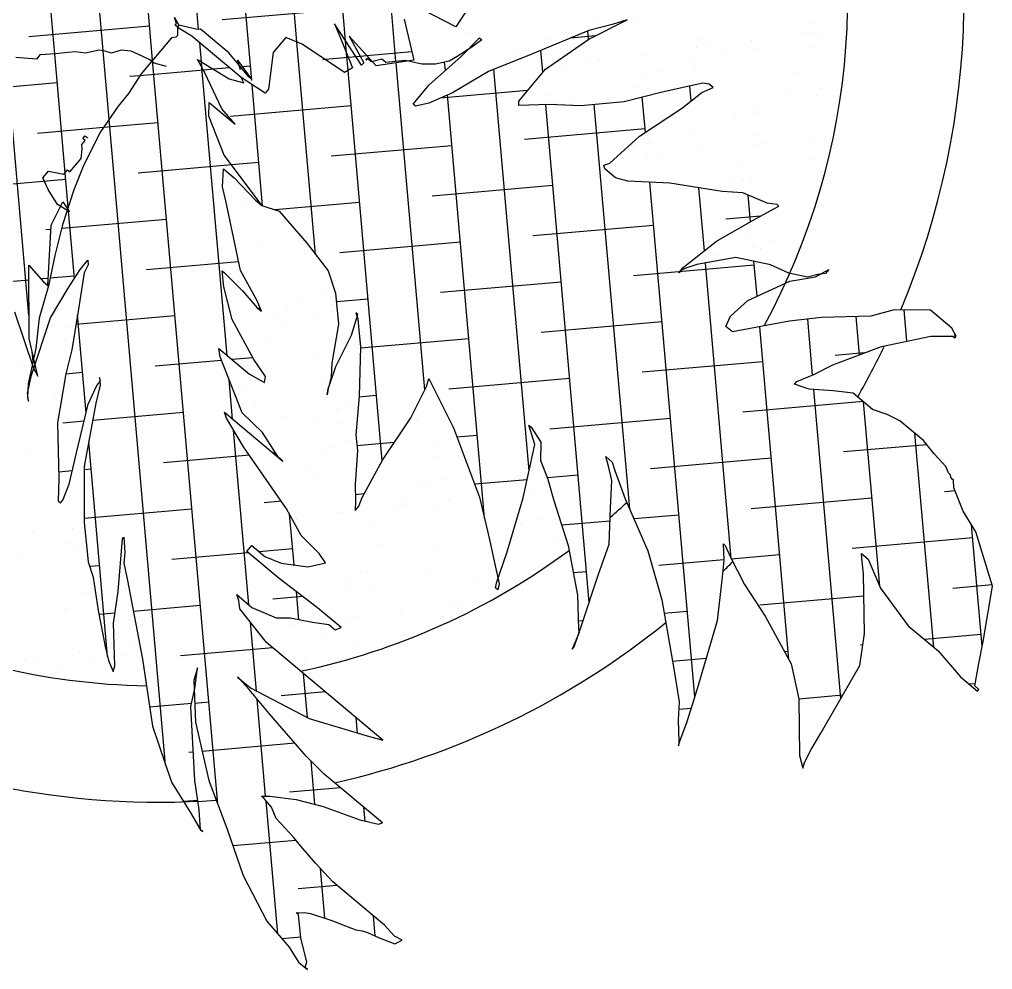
# Model space of a CAD drawing. Header units: inches. Extents: x 50.27 to 53.33, y 56.39 to 58.73.
# Drawn here: x 51.9756 to 52.1713, y 57.1005 to 57.2917 of the extents above; entities that cross this region are included whole.
import ezdxf

# ---------------------------------------------------------------- set-up
doc = ezdxf.new("R2010")
doc.units = ezdxf.units.IN
doc.header["$MEASUREMENT"] = 0

msp = doc.modelspace()

# ---------------------------------------------------------------- linework, layer by layer
at = {"color": 252}
for p, q in [((52.04115857749315, 57.28738459508983), (52.03587176400077, 57.34781314982192)), ((51.99239842848084, 57.28537212786395), (51.98733504763445, 57.34324683576753)), ((52.05131273470943, 57.28319075116198), (52.04609663359389, 57.34281105972897)), ((51.98266960806725, 57.28470434989057), (51.97781495991592, 57.34019323217134)), ((52.03139418896464, 57.28712336252985), (52.02711626775863, 57.33602022566131)), ((52.00235323482062, 57.28345687488203), (51.99848849211648, 57.32763108612667)), ((52.02228419388419, 57.27938237863205), (52.01843277473739, 57.32340430091992)), ((52.01159675759666, 57.28967163023523), (52.01026135709677, 57.30493532779437)), ((52.06337876959256, 57.2901894718631), (52.0546310661021, 57.29464323695933)), ((52.04060634952512, 57.29369658964978), (52.01632410375913, 57.29157216842034)), ((52.06558253383315, 57.29353578426699), (52.06337876959256, 57.2901894718631)), ((52.00677217172043, 57.2920829600595), (52.00764564621696, 57.29048412054303)), ((52.00717297250097, 57.29088073801913), (52.00677217172043, 57.2920829600595)), ((52.00688872037981, 57.29054197694265), (52.00717297250097, 57.29088073801913)), ((52.00771589934212, 57.28984789651699), (52.00688872037981, 57.29054197694265)), ((52.00764564621696, 57.29048412054303), (52.00736139403782, 57.29014535951521)), ((52.01138236040592, 57.28965776875359), (52.00764564621696, 57.29048412054303)), ((52.0443979878273, 57.2824478398114), (52.03891918436781, 57.29079735675205)), ((52.03891918436781, 57.29079735675205), (52.03986291188286, 57.28856229320033)), ((52.0529718485522, 57.29170591180818), (52.05490235931086, 57.2834473680949)), ((52.09008355498551, 57.28769765407148), (52.09779979950844, 57.29161395681771)), ((52.0947944337554, 57.29067208855238), (52.09010913250268, 57.28940801762926)), ((52.09096981226972, 57.29101386891395), (52.09096981226972, 57.29101386891395)), ((52.09779979950844, 57.29161395681771), (52.0947944337554, 57.29067208855238)), ((52.09982235600236, 57.29148540946366), (52.09982235600236, 57.29148540946366)), ((52.1352307972999, 57.29107617694953), (52.1352307972999, 57.29107617694953)), ((52.00175475629956, 57.29029751568262), (51.9774725105336, 57.28817309445313)), ((52.00733581647202, 57.28843499589945), (52.00705156435089, 57.28809623482297)), ((52.00736139403782, 57.29014535951521), (52.00733581647202, 57.28843499589945)), ((52.01024535168941, 57.28830272464225), (52.00771589934212, 57.28984789651699)), ((52.01202111788939, 57.2896990667833), (52.01138236040592, 57.28965776875359)), ((52.01769320238569, 57.28493965754498), (52.01202111788939, 57.2896990667833)), ((52.03986291188286, 57.28856229320033), (52.04257592620905, 57.2819562566639)), ((52.06586030442048, 57.28886507872184), (52.06586030442048, 57.28886507872184)), ((52.09010913250268, 57.28940801762926), (52.07877272232483, 57.28477708375956)), ((52.08534736019342, 57.28907155824626), (52.08534736019342, 57.28907155824626)), ((52.09006832891941, 57.28768709889866), (52.08992437125843, 57.28933254249293)), ((52.13323099207457, 57.28881858030493), (52.13323099207457, 57.28881858030493)), ((52.13516430955423, 57.28907310637979), (52.13516430955423, 57.28907310637979)), ((52.00615251244383, 57.28798471079099), (52.0000410906795, 57.28070134861954)), ((52.00705156435089, 57.28809623482297), (52.00615251244383, 57.28798471079099)), ((52.02017149975674, 57.27997375850609), (52.01024535168941, 57.28830272464225)), ((52.01216990655297, 57.28312050768747), (52.0118330781718, 57.28697047370102)), ((52.02914616110692, 57.28802960839525), (52.02658789155274, 57.2849807590961)), ((52.03245649699826, 57.28669511508835), (52.02914616110692, 57.28802960839525)), ((52.03513316142542, 57.24438671174389), (52.03139418896231, 57.2871233625564)), ((52.04096624377658, 57.28099783002867), (52.03245649699826, 57.28669511508835)), ((52.04137838299559, 57.28487220669993), (52.04115857750116, 57.2873845949982)), ((52.04730752293804, 57.28231556854493), (52.04187339504733, 57.28831849773721)), ((52.04187339504733, 57.28831849773721), (52.04482436612497, 57.28295598132885)), ((52.06436555288482, 57.28416599175964), (52.06813108429003, 57.2879336610375)), ((52.0686037579967, 57.28753704366798), (52.06656769727581, 57.28607047540876)), ((52.06813108429003, 57.2879336610375), (52.0686037579967, 57.28753704366798)), ((52.0814187232736, 57.28169092881663), (52.09008355498551, 57.28769765407148)), ((52.08162786408548, 57.2878988056282), (52.08162786408548, 57.2878988056282)), ((52.09137003284184, 57.28835059304274), (52.08647145485631, 57.28792202300164)), ((52.1125379784003, 57.28760386608658), (52.1125379784003, 57.28760386608658)), ((52.1227910776843, 57.28744413950082), (52.1227910776843, 57.28744413950082)), ((52.13637904458804, 57.28814044543881), (52.13637904458804, 57.28814044543881)), ((51.97967758445733, 57.28451090482079), (51.97896695392257, 57.28366400232412)), ((51.98287137179585, 57.28471739464007), (51.97967758445733, 57.28451090482079)), ((51.98537152006872, 57.25382135439608), (51.98266960806725, 57.28470434989057)), ((51.98530823308406, 57.28498174084038), (51.98287137179585, 57.28471739464007)), ((51.98684604258113, 57.2851345629114), (51.98530823308406, 57.28498174084038)), ((51.98885652568757, 57.28489076749699), (51.98684604258113, 57.2851345629114)), ((51.9915776393681, 57.28549387474371), (51.98885652568757, 57.28489076749699)), ((51.99283119657943, 57.28530793577758), (51.9915776393681, 57.28549387474371)), ((51.99360503195587, 57.27158058703569), (51.99239842848084, 57.28537212786395)), ((51.9940607961812, 57.28485346195973), (51.99283119657943, 57.28530793577758)), ((51.99602498397596, 57.2855144255482), (51.9940607961812, 57.28485346195973)), ((51.99803546702444, 57.28527063018245), (51.99602498397596, 57.2855144255482)), ((52.00023437171637, 57.28429145632199), (51.99803546702444, 57.28527063018245)), ((52.02170930914721, 57.28012658056772), (52.01769320238569, 57.28493965754498)), ((52.02658789155274, 57.2849807590961), (52.02568074028196, 57.2776600913875)), ((52.04168015788309, 57.28142290395223), (52.04137838297049, 57.28487220698688)), ((52.05451001994328, 57.28512575977672), (52.04547886486975, 57.28433563608925)), ((52.06656769727581, 57.28607047540876), (52.06360862699907, 57.28422384810128)), ((52.07877272232483, 57.28477708375956), (52.06994504660256, 57.28121610045977)), ((52.07506903720645, 57.28496172496264), (52.07506903720645, 57.28496172496264)), ((52.08086356624207, 57.28102931358953), (52.08047484629213, 57.2854724029485)), ((52.1012925873103, 57.28461380954874), (52.1012925873103, 57.28461380954874)), ((52.11173250170052, 57.28598825035286), (52.11173250170052, 57.28598825035286)), ((52.1136658191802, 57.28624277642766), (52.1136658191802, 57.28624277642766)), ((52.11774916559267, 57.28556423964463), (52.11774916559267, 57.28556423964463)), ((52.12403300600002, 57.28557993503998), (52.12403300600002, 57.28557993503998)), ((52.13534247092977, 57.28613450697614), (52.13534247092977, 57.28613450697614)), ((51.97748348834639, 57.232113265403), (51.97295443053545, 57.28388063306377)), ((51.97896695392257, 57.28366400232412), (51.97480386155186, 57.28398221249884)), ((52.00181847663171, 57.28353951939945), (52.00023437171637, 57.28429145632199)), ((52.00264565560335, 57.28284543886721), (52.00181847663171, 57.28353951939945)), ((52.01544655359825, 57.13379955643634), (52.00235323482062, 57.28345687488203)), ((52.00512881252303, 57.28220502609261), (52.00264565560335, 57.28284543886721)), ((52.01288649302217, 57.28089108359032), (52.0113519231756, 57.28362191897085)), ((52.0113519231756, 57.28362191897085), (52.01773463830398, 57.27970941234517)), ((52.01226878493185, 57.28199032264527), (52.01216990655297, 57.28312050768747)), ((52.02005495115526, 57.28151474157423), (52.01946572888653, 57.2834523421765)), ((52.01946572888653, 57.2834523421765), (52.02218198291183, 57.27972996314961)), ((52.03707847288655, 57.28360069702157), (52.03659966886369, 57.28355880709748)), ((52.04173332475557, 57.2840079437905), (52.03707847286051, 57.28360069701924)), ((52.04328518554988, 57.28414371401735), (52.0417333246709, 57.28400794378311)), ((52.04413008435114, 57.2842176330843), (52.04328518559927, 57.28414371402172)), ((52.04547886479517, 57.28433563608272), (52.04413008427346, 57.28421763307753)), ((52.04482436612497, 57.28295598132885), (52.0443979878273, 57.2824478398114)), ((52.04553499654384, 57.28380288392273), (52.04525074436469, 57.28346412289491)), ((52.04525074436469, 57.28346412289491), (52.04553499654384, 57.28380288392273)), ((52.04636217551541, 57.28310880339055), (52.04553499654384, 57.28380288392273)), ((52.04844453165455, 57.28367061265627), (52.04636217551541, 57.28310880339055)), ((52.05490235931086, 57.2834473680949), (52.04730752293804, 57.28231556854493)), ((52.04927171067482, 57.282976532182), (52.04844453165455, 57.28367061265627)), ((52.05324638151805, 57.28339370040462), (52.04927171067482, 57.282976532182)), ((52.05709197275809, 57.21713375799615), (52.05133677091155, 57.28291601611474)), ((52.05648646433286, 57.28269543118168), (52.05324638151805, 57.28339370040462)), ((52.05927783104127, 57.28266231428657), (52.05648646433286, 57.28269543118168)), ((52.05801941422331, 57.27852276703706), (52.06436555288482, 57.28416599175964)), ((52.06199894461517, 57.28326542152402), (52.05927783104127, 57.28266231428657)), ((52.06125653187883, 57.28140133357303), (52.06111066982979, 57.283068544423)), ((52.06360862699907, 57.28422384810128), (52.06199894461517, 57.28326542152402)), ((52.09023401132652, 57.28315792040078), (52.09023401132652, 57.28315792040078)), ((52.09216732880617, 57.28341244647558), (52.09216732880617, 57.28341244647558)), ((52.11033773650416, 57.28415017811599), (52.11033773650416, 57.28415017811599)), ((52.0000410906795, 57.28070134861954), (51.99752911643697, 57.27674774031757)), ((52.01256882890883, 57.2814563810264), (51.99981167802659, 57.28034027494536)), ((52.01733822591197, 57.22404634709696), (52.01226878493185, 57.28199032264527)), ((52.01459544900524, 57.28163368731018), (52.01256882890885, 57.28145638102646)), ((52.01630851780169, 57.27369012099027), (52.01288649302217, 57.28089108359032)), ((52.01785355089009, 57.28191873428963), (52.01459544900524, 57.28163368731018)), ((52.02005332067978, 57.28211118920862), (52.019878230453, 57.28209587079871)), ((52.02203032140417, 57.28228415435981), (52.020420912959, 57.28214334936584)), ((52.04257592620905, 57.2819562566639), (52.04096624377658, 57.28099783002867)), ((52.04855146990471, 57.20288344815671), (52.04168015786931, 57.28142290411037)), ((52.06268727434013, 57.28158299407019), (52.06268727434013, 57.28158299407019)), ((52.06994504660256, 57.28121610045977), (52.06270147572832, 57.27690318039268)), ((52.06414623237828, 57.28238686832324), (52.06414623237828, 57.28238686832324)), ((52.07809020676714, 57.20086025329752), (52.07102197424288, 57.28165052073794)), ((52.07601793192811, 57.27525446923917), (52.0814187232736, 57.28169092881663)), ((52.08522822865493, 57.28200138792394), (52.08522822865493, 57.28200138792394)), ((52.10435897960417, 57.28134233021959), (52.10435897960417, 57.28134233021959)), ((52.11165124313376, 57.28220120414747), (52.11165124313376, 57.28220120414747)), ((52.1319059026348, 57.28074017528868), (52.1319059026348, 57.28074017528868)), ((51.9831787281785, 57.27888508039266), (51.95889648241248, 57.27676065916322)), ((51.99981167802659, 57.28034027494536), (51.9977480756381, 57.28015973313032)), ((52.01773463830398, 57.27970941234517), (52.0207144265492, 57.27894091694603)), ((52.0207144265492, 57.27894091694603), (52.02017149975674, 57.27997375850609)), ((52.02497010986315, 57.27681318879357), (52.02017149975674, 57.27997375850609)), ((52.02218198291183, 57.27972996314961), (52.02170930914721, 57.28012658056772)), ((52.06022349422935, 57.28001705906385), (52.06022349422935, 57.28001705906385)), ((52.10063948349622, 57.28016957760153), (52.10063948349622, 57.28016957760153)), ((52.11304352692304, 57.27882304450864), (52.10488018619196, 57.27701372290298)), ((52.11429708424103, 57.27863710555184), (52.11304352692304, 57.27882304450864)), ((52.11512426321264, 57.27794302501965), (52.11429708424103, 57.27863710555184)), ((51.99752911643697, 57.27674774031757), (51.9953972251804, 57.27420703253588)), ((52.02448786471106, 57.25419430582301), (52.02235847671335, 57.27853332200934)), ((52.02568074028196, 57.2776600913875), (52.02497010986315, 57.27681318879357)), ((52.05475051419228, 57.27462701519264), (52.05801941422331, 57.27852276703706)), ((52.06270147572832, 57.27690318039268), (52.05794430148214, 57.27483350495399)), ((52.07779805735274, 57.27737595562976), (52.06026170417272, 57.2758417235269)), ((52.10488018619196, 57.27701372290298), (52.09721347678646, 57.27507631867277)), ((52.09924396292587, 57.27823803004557), (52.09924396292587, 57.27823803004557)), ((52.10877974435201, 57.27374162899386), (52.11287582340333, 57.27694330036402)), ((52.11072954907789, 57.27526568013892), (52.11046825701573, 57.2782522620756)), ((52.11287582340333, 57.27694330036402), (52.11512426321264, 57.27794302501965)), ((52.12970566073861, 57.27728648731809), (52.12970566073861, 57.27728648731809)), ((52.13676078500362, 57.27783501161801), (52.13676078500362, 57.27783501161801)), ((52.01363369975266, 57.27218225476864), (52.01375510785414, 57.27496675790681)), ((52.01375510785414, 57.27496675790681), (52.01895451875041, 57.27060396604733)), ((52.05794430148214, 57.27483350495399), (52.05522318789895, 57.27423039782312)), ((52.06913852356908, 57.1913097563033), (52.06168862172433, 57.27646252403949)), ((52.07606422739502, 57.27434971030354), (52.07601793192811, 57.27525446923917)), ((52.08179166035995, 57.27660705623654), (52.08179166035995, 57.27660705623654)), ((52.0868979243379, 57.27567751964651), (52.0868979243379, 57.27567751964651)), ((52.09721347678646, 57.27507631867277), (52.08850720921421, 57.27429983856914)), ((52.10149334999033, 57.26896721464337), (52.10087785797322, 57.27600232059049)), ((52.13586189313145, 57.27629572972378), (52.13586189313145, 57.27629572972378)), ((51.9953972251804, 57.27420703253588), (51.9918903684372, 57.26906776072801)), ((52.01895451875041, 57.27060396604733), (52.01630851780169, 57.27369012099027)), ((52.04230588650867, 57.274270793037), (52.01802364074265, 57.27214637180751)), ((52.05522318789895, 57.27423039782312), (52.05475051419228, 57.27462701519264)), ((52.08204938139332, 57.27452308316973), (52.07606422739502, 57.27434971030354)), ((52.09019581308726, 57.17436124404676), (52.08143434632791, 57.27450526735547)), ((52.08850720921421, 57.27429983856914), (52.08204938139332, 57.27452308316973)), ((52.08315785178905, 57.27465764029662), (52.08315785178905, 57.27465764029662)), ((52.09833686322602, 57.19317731930673), (52.09121840751391, 57.27454164041123)), ((52.10028099635892, 57.26817281918679), (52.10877974435201, 57.27374162899386)), ((52.12337059901512, 57.27361310219302), (52.12337059901512, 57.27361310219302)), ((52.12348013026519, 57.27291699883139), (52.12348013026519, 57.27291699883139)), ((52.00345429328308, 57.27087171906985), (51.99246529142687, 57.26991030598393)), ((52.00497684636102, 57.14160015360787), (51.99360503195587, 57.27158058703569)), ((52.01674751480138, 57.26437399624049), (52.01363369975266, 57.27218225476864)), ((52.11965110290717, 57.27244034957491), (52.11965110290717, 57.27244034957491)), ((51.99246529142687, 57.26991030598393), (51.97917204751712, 57.26874729784041)), ((51.9918903684372, 57.26906776072801), (51.98850006035335, 57.26238750580339)), ((52.10143304483879, 57.26965650568135), (52.07715079907283, 57.26753208445186)), ((52.11107285005733, 57.26895382472932), (52.11107285005733, 57.26895382472932)), ((51.98810249938785, 57.26647338525598), (51.98881312980669, 57.26732028784991)), ((51.98834045614868, 57.26771690527741), (51.98876683433045, 57.26822504689207)), ((51.98881312980669, 57.26732028784991), (51.98834045614868, 57.26771690527741)), ((51.98876683433045, 57.26822504689207), (51.98923950804641, 57.26782842941597)), ((52.09433727823023, 57.26276920106281), (52.10028099635892, 57.26817281918679)), ((52.10216947119997, 57.26692841226995), (52.10216947119997, 57.26692841226995)), ((52.12396407712379, 57.26827400632814), (52.12396407712379, 57.26827400632814)), ((52.13446186098585, 57.26791198209114), (52.13446186098585, 57.26791198209114)), ((51.9879810911705, 57.26368888221512), (51.98814879479681, 57.265568626369)), ((51.98814879479681, 57.265568626369), (51.98810249938785, 57.26647338525598)), ((52.06258145161323, 57.26625743171419), (52.03829920584727, 57.2641330104847)), ((52.09872681146928, 57.26639331433043), (52.09872681146928, 57.26639331433043)), ((52.09895934269818, 57.266289677468), (52.09895934269818, 57.266289677468)), ((52.11296337061182, 57.26508165213906), (52.11296337061182, 57.26508165213906)), ((52.12340328500213, 57.26645609294312), (52.12340328500213, 57.26645609294312)), ((52.12533660248178, 57.26671061901797), (52.12533660248178, 57.26671061901797)), ((51.9857070737954, 57.26097879394379), (51.9879810911705, 57.26368888221512)), ((52.02265269660717, 57.25653262087528), (52.01674751480138, 57.26437399624049)), ((52.10190479462807, 57.26362576299104), (52.10190479462807, 57.26362576299104)), ((52.10383811210775, 57.26388028906584), (52.10383811210775, 57.26388028906584)), ((52.13530901739657, 57.26363279351526), (52.13530901739657, 57.26363279351526)), ((51.98026484664754, 57.25977257946889), (51.98140185536406, 57.26112762358022)), ((51.98140185536406, 57.26112762358022), (51.98452376966995, 57.26052850871937)), ((51.98452376966995, 57.26052850871937), (51.98523440008879, 57.26137541131331)), ((51.98523440008879, 57.26137541131331), (51.9857070737954, 57.26097879394379)), ((51.98850006035335, 57.26238750580339), (51.98653101306792, 57.25740105590197)), ((52.01824995992993, 57.26237892875471), (51.99944761262159, 57.26073393651754)), ((52.01643282549847, 57.25799938543926), (52.01662610658403, 57.26158949319964)), ((52.01662610658403, 57.26158949319964), (52.01875313834984, 57.25980471466838)), ((52.02372985838767, 57.26285835774704), (52.01824995992993, 57.26237892875471)), ((52.09315397404677, 57.26231891588699), (52.09433727823023, 57.26276920106281)), ((52.0933423955743, 57.26158353748966), (52.09315397404677, 57.26231891588699)), ((52.09546942734008, 57.25979875895845), (52.0933423955743, 57.26158353748966)), ((52.12052750882884, 57.26287967464074), (52.12052750882884, 57.26287967464074)), ((51.98487826516197, 57.25945928377982), (51.96059601939598, 57.25733486255044)), ((51.98132674267157, 57.25743836155513), (51.98026484664754, 57.25977257946889)), ((52.01875313834984, 57.25980471466838), (52.02305349729045, 57.255330398719)), ((52.09795258420186, 57.25915834623251), (52.09546942734008, 57.25979875895845)), ((52.10642089511981, 57.25869130632404), (52.09795258420186, 57.25915834623251)), ((52.11832726693262, 57.2594259866701), (52.11832726693262, 57.2594259866701)), ((52.12118109061078, 57.25919918424333), (52.12118109061078, 57.25919918424333)), ((52.1229017371887, 57.25966961941319), (52.1229017371887, 57.25966961941319)), ((51.98321581772521, 57.25441006306048), (51.98132674267157, 57.25743836155513)), ((51.98653101306792, 57.25740105590197), (51.98425213608618, 57.25036548141506)), ((52.0170683432828, 57.25515702595939), (52.01643282549847, 57.25799938543926)), ((52.0828570167177, 57.25824407039133), (52.05857477095171, 57.25611964916195)), ((52.11143236415776, 57.15536376287142), (52.10237284310014, 57.25891456239751)), ((52.11694598456259, 57.25707571200761), (52.10642089511981, 57.25869130632404)), ((52.11336620122486, 57.2451286081949), (52.11225800812289, 57.25779531331202)), ((52.0200095950986, 57.24114353706167), (52.0170683432828, 57.25515702595939)), ((52.02435334995943, 57.25423970092382), (52.02265269660717, 57.25653262087528)), ((52.02305349729045, 57.255330398719), (52.02435334995943, 57.25423970092382)), ((52.12110907699127, 57.25675750178428), (52.11694598456259, 57.25707571200761)), ((52.12600351774933, 57.25467107149697), (52.12110907699127, 57.25675750178428)), ((52.12264100458955, 57.25098582478378), (52.12217583313355, 57.25630275885564)), ((51.98195740080064, 57.25027051580165), (51.98428095335109, 57.25495950254029)), ((51.98562710161221, 57.25296404560569), (51.98321581772521, 57.25441006306048)), ((51.98428095335109, 57.25495950254029), (51.98562710161221, 57.25296404560569)), ((51.98541961644216, 57.25327161033189), (51.98537152006872, 57.25382135439608)), ((52.02029902427915, 57.2546134365364), (52.02029902427915, 57.2546134365364)), ((52.02435334995943, 57.25423970092382), (52.02780581196927, 57.25307458810661)), ((52.04400542349211, 57.25484499642423), (52.0269748524714, 57.25335501452648)), ((52.12316099595802, 57.25128346121861), (52.1273033704762, 57.25358037365319)), ((52.128014001011, 57.25442727614981), (52.12600351774933, 57.25467107149697)), ((52.1273033704762, 57.25358037365319), (52.12836850621801, 57.25412981303575)), ((52.12836850621801, 57.25412981303575), (52.128014001011, 57.25442727614981)), ((52.00515383026647, 57.25144592245701), (51.98405823375367, 57.24960029691189)), ((51.98662209738808, 57.23952719022716), (51.98543652615993, 57.25307833137342)), ((52.01784415061167, 57.25255896925742), (52.01784415061167, 57.25255896925742)), ((52.02780581196927, 57.25307458810661), (52.03345231906442, 57.24660481521326)), ((52.11579925673942, 57.24706969547427), (52.12316099595802, 57.25128346121861)), ((52.12465885984298, 57.25211401436329), (52.11770192928194, 57.25150536180624)), ((51.98190782325779, 57.24941216037152), (51.98087158450048, 57.24932150122757)), ((51.98125776911832, 57.23815751828303), (51.98195740080064, 57.25027051580165)), ((51.98425213608618, 57.25036548141506), (51.98268388962063, 57.24417680963788)), ((52.01809878238299, 57.25115974856575), (52.01809878238299, 57.25115974856575)), ((52.10313258182236, 57.25023070906857), (52.07885033605635, 57.24810628783914)), ((52.12238458573214, 57.2478249036981), (52.12238458573214, 57.2478249036981)), ((52.02445664814491, 57.2465884835436), (52.02445664814491, 57.2465884835436)), ((52.03345231906442, 57.24660481521326), (52.0376568474114, 57.24105635979006)), ((52.06428098859675, 57.24683163510136), (52.03999874283079, 57.24470721387192)), ((52.10909861276423, 57.24172393385649), (52.11579925673942, 57.24706969547427)), ((52.1230830279253, 57.24607529417366), (52.1230830279253, 57.24607529417366)), ((52.12463415391338, 57.24554949472932), (52.12463415391338, 57.24554949472932)), ((52.12680252403322, 57.24724804679178), (52.12680252403322, 57.24724804679178)), ((51.98268388962063, 57.24417680963788), (51.9813759375786, 57.23805836386302)), ((52.03298684359274, 57.245115213574), (52.03298684359274, 57.245115213574)), ((52.11969881489944, 57.24379760156521), (52.11181972628955, 57.24232704103596)), ((52.11357557792959, 57.2440936055813), (52.11357557792959, 57.2440936055813)), ((52.11550889540925, 57.2443481316561), (52.11550889540925, 57.2443481316561)), ((52.12667561183594, 57.24227298070818), (52.11969881489944, 57.24379760156521)), ((51.97750809617219, 57.22744924019887), (51.97743008400025, 57.24223521676564)), ((51.97743008400025, 57.24223521676564), (51.98043059015606, 57.23885159870864)), ((51.9877667519641, 57.24135500090458), (51.98933013886241, 57.24321818663063)), ((51.98937643433865, 57.24231342758841), (51.98859393098439, 57.24066092043026)), ((51.98933013886241, 57.24321818663063), (51.98937643433865, 57.24231342758841)), ((52.01963554921403, 57.24292566527723), (52.00114714960515, 57.24130813990476)), ((52.12340814692709, 57.24221734774576), (52.09912590116113, 57.24009292651627)), ((52.10824585622689, 57.24070765077298), (52.10909861276423, 57.24172393385649)), ((52.10985553861073, 57.24166607735023), (52.10867223452456, 57.24121579229038)), ((52.11181972628955, 57.24232704103596), (52.10985553861073, 57.24166607735023)), ((52.11878340960251, 57.18320963310347), (52.11358252195959, 57.24265605088235)), ((52.12395336296359, 57.23598549992855), (52.1233394976243, 57.24300201286357)), ((52.13034045293426, 57.24064102428727), (52.12667561183594, 57.24227298070818)), ((51.98133965314398, 57.23957520851158), (51.9799005601846, 57.23944930419188)), ((51.98657780214563, 57.2400334871671), (51.98170706802813, 57.23960735314873)), ((51.98539690388878, 57.23757077315011), (51.9877667519641, 57.24135500090458)), ((51.98735246434256, 57.24016293871566), (51.98735246434256, 57.24016293871566)), ((51.98859393098439, 57.24066092043026), (51.98740252743724, 57.23300149157794)), ((52.01631917643448, 57.24106512986683), (52.0167918501991, 57.24066851244865)), ((52.01667044203964, 57.23788400935914), (52.01631917643448, 57.24106512986683)), ((52.0167918501991, 57.24066851244865), (52.02040715617073, 57.23705765761835)), ((52.02329111376432, 57.23521502279411), (52.0200095950986, 57.24114353706167)), ((52.0376568474114, 57.24105635979006), (52.03916583952764, 57.23661516083305)), ((52.10867223452456, 57.24121579229038), (52.10824585622689, 57.24070765077298)), ((52.13407716712331, 57.23981467249783), (52.13034045293426, 57.24064102428727)), ((52.13057516999601, 57.23900088679906), (52.13573314496475, 57.23986834024615)), ((52.13615952326242, 57.24037648176355), (52.13407716712331, 57.23981467249783)), ((52.13573314496475, 57.23986834024615), (52.13840796317831, 57.24137620642844)), ((52.13769733275947, 57.24052930383456), (52.13615952326242, 57.24037648176355)), ((52.13840796317831, 57.24137620642844), (52.13769733275947, 57.24052930383456)), ((51.9774459157907, 57.23923455063445), (51.96229555637962, 57.2379090659376)), ((51.9813759375786, 57.23805836386302), (51.97952343894326, 57.23153093095144)), ((51.98043059015606, 57.23885159870864), (51.98125776911832, 57.23815751828303)), ((51.98181817417083, 57.23162589661351), (51.98539690388878, 57.23757077315011)), ((52.01836623594983, 57.23126560315276), (52.01667044203964, 57.23788400935914)), ((52.08455655370153, 57.23881827377861), (52.06027430793552, 57.23669385254917)), ((52.12210199957798, 57.23514244050116), (52.13057516999601, 57.23900088679906)), ((51.98732156648273, 57.23668606815025), (51.98732156648273, 57.23668606815025)), ((52.02040715617073, 57.23705765761835), (52.02340766237509, 57.23367403961933)), ((52.03628553527631, 57.23730427822747), (52.03628553527631, 57.23730427822747)), ((52.03916583952764, 57.23661516083305), (52.03975020228705, 57.2303520741311)), ((52.0242348413467, 57.23297995908715), (52.02329111376432, 57.23521502279411)), ((52.02340766237509, 57.23367403961933), (52.0242348413467, 57.23297995908715)), ((52.02390377241008, 57.23392554733502), (52.02390377241008, 57.23392554733502)), ((52.03172512300262, 57.2352835767779), (52.03172512300262, 57.2352835767779)), ((52.03864019241726, 57.23422817492096), (52.03864019241726, 57.23422817492096)), ((52.04570496047594, 57.23541919981145), (52.03932946856565, 57.23486141654493)), ((52.11864467796147, 57.23198206710273), (52.12210199957798, 57.23514244050116)), ((51.97455712509458, 57.23281175660722), (51.97837671100416, 57.22152491451536)), ((51.98740252743724, 57.23300149157794), (51.98606899787819, 57.22517268224536)), ((52.00685336725033, 57.23202012584429), (51.98693858558815, 57.23027780821226)), ((51.98898497276605, 57.21251940107183), (51.98726411428402, 57.23218890352692)), ((52.02400646642363, 57.23352082756631), (52.02362955377129, 57.23348785198206)), ((52.02758161643348, 57.23277228577294), (52.02758161643348, 57.23277228577294)), ((52.02951493391316, 57.23302681184768), (52.02951493391316, 57.23302681184768)), ((52.0348887809071, 57.23199132350427), (52.0348887809071, 57.23199132350427)), ((52.03860827701502, 57.23316407612222), (52.03860827701502, 57.23316407612222)), ((52.04234990775953, 57.22817067823038), (52.04360832452889, 57.23231022542186)), ((52.04325381927322, 57.23260768847805), (52.04365462005376, 57.23140546643768)), ((52.04360832452889, 57.23231022542186), (52.04325381927322, 57.23260768847805)), ((52.11769609083044, 57.2298916445454), (52.11864467796147, 57.23198206710273)), ((52.13690672999289, 57.23166765294192), (52.13049519769692, 57.23098613855822)), ((52.14684259716685, 57.23198965922771), (52.13690672999289, 57.23166765294192)), ((52.14455760132245, 57.22421538611886), (52.14388582411578, 57.23189383472723)), ((52.1515278984869, 57.23325372999565), (52.14684259716685, 57.23198965922771)), ((52.1588847782055, 57.23314200953362), (52.1515278984869, 57.23325372999565)), ((52.15410746698669, 57.22692862623811), (52.15355678767335, 57.2332229195915)), ((52.16313884171848, 57.22957245268438), (52.1588847782055, 57.23314200953362)), ((51.97799662818275, 57.22011201395574), (51.98181817417083, 57.23162589661351)), ((51.97952343894326, 57.23153093095144), (51.9788542443267, 57.22545378325489)), ((51.98500534380051, 57.22998670480089), (51.98500534380051, 57.22998670480089)), ((52.0227336082099, 57.22327140565849), (52.01836623594983, 57.23126560315276)), ((52.02828855470764, 57.22988924509045), (52.02828855470764, 57.22988924509045)), ((52.03975020228705, 57.2303520741311), (52.0384166727373, 57.22252326469183)), ((52.04365462005376, 57.23140546643768), (52.04377116859723, 57.2298644834182)), ((52.04377116859723, 57.2298644834182), (52.04416872963003, 57.22577860381031)), ((52.104832118806, 57.2308049124558), (52.08054987304004, 57.2286804912263)), ((52.11899594356669, 57.22880094659499), (52.11769609083044, 57.2298916445454)), ((52.12687503217663, 57.23027150712423), (52.11899594356669, 57.22880094659499)), ((52.13034933119994, 57.16287924846031), (52.12449218203795, 57.229826769727)), ((52.13049519769692, 57.23098613855822), (52.12687503217663, 57.23027150712423)), ((52.13512675348201, 57.22014176604935), (52.13414406080196, 57.23137399477966)), ((51.98128584769265, 57.22881395218283), (51.98128584769265, 57.22881395218283)), ((52.03924385169958, 57.22182918426628), (52.04234990775953, 57.22817067823038)), ((52.14896476937469, 57.22587939453879), (52.15892621406576, 57.22791176438236)), ((52.15892621406576, 57.22791176438236), (52.16337355861566, 57.22793231523556)), ((52.1640123161084, 57.22797361315858), (52.16313884171848, 57.22957245268438)), ((52.16337355861566, 57.22793231523556), (52.16372806398724, 57.2276348520821)), ((52.16372806398724, 57.2276348520821), (52.1640123161084, 57.22797361315858)), ((52.16382302270753, 57.22774802034328), (52.16376342840584, 57.2284291863281)), ((51.97925018555861, 57.21992607495028), (51.97750809617219, 57.22744924019887)), ((51.98458463568542, 57.22711162586873), (51.98458463568542, 57.22711162586873)), ((52.02608831281145, 57.22643555711986), (52.02608831281145, 57.22643555711986)), ((52.04416872963003, 57.22577860381031), (52.04392105370457, 57.21588411141553)), ((52.06598052558044, 57.22740583848864), (52.04416167902619, 57.2254969367639)), ((52.13923804168735, 57.22220688725568), (52.14896476937469, 57.22587939453879)), ((51.9788542443267, 57.22545378325489), (51.97733229328878, 57.21836035237763)), ((51.97829440081347, 57.22284449349152), (51.97812438068834, 57.22478783241391)), ((51.98606899787819, 57.22517268224536), (51.98488083419466, 57.22039691086323)), ((52.01568655818755, 57.22543225070612), (52.02183131655514, 57.22027622405901)), ((52.01592127519132, 57.22379211326657), (52.01568655818755, 57.22543225070612)), ((52.03573265954148, 57.22464134201888), (52.03573265954148, 57.22464134201888)), ((52.14551531065362, 57.22457698712245), (52.13967703137007, 57.22406620387065)), ((51.97597407053655, 57.22230243806766), (51.97597407053655, 57.22230243806766)), ((52.0162147373704, 57.22305189618882), (52.00284668658892, 57.22188234329198)), ((52.02037961853574, 57.21254656914638), (52.01592127519132, 57.22379211326657)), ((52.02255069292278, 57.22360622047225), (52.01830539154201, 57.22323480472815)), ((52.02509535692155, 57.21984648973634), (52.0227336082099, 57.22327140565849)), ((52.0384166727373, 57.22252326469183), (52.03829526456857, 57.21973876170895)), ((52.12510768391044, 57.22279155113299), (52.10082543814448, 57.22066712990349)), ((52.13537991934825, 57.22024873584891), (52.13923804168735, 57.22220688725568)), ((51.97716458971107, 57.21648060828161), (51.97799662818275, 57.22011201395574)), ((51.97837671100416, 57.22152491451536), (51.97925018555861, 57.21992607495028)), ((51.98488083419466, 57.22039691086323), (51.98323747504594, 57.21051897695438)), ((51.98827733912933, 57.22060769055432), (51.98486625185919, 57.22030925908788)), ((52.02183131655514, 57.22027622405901), (52.02485740020933, 57.21860296977295)), ((52.03805730780769, 57.21849524168758), (52.03924385169958, 57.22182918426628)), ((52.13194817534617, 57.21879872612416), (52.13537991934825, 57.22024873584891)), ((51.97733229328878, 57.21836035237763), (51.97721088508069, 57.21557584923013)), ((51.98941591012971, 57.21428245758094), (51.9911470007703, 57.21802538736367)), ((51.99178575815642, 57.21806668527742), (51.99095371952021, 57.21443527964257)), ((51.9911470007703, 57.21802538736367), (51.99185763118913, 57.21887228995755)), ((51.99166920960366, 57.21960766840354), (51.99178575815642, 57.21806668527742)), ((51.99185763118913, 57.21887228995755), (51.99166920960366, 57.21960766840354)), ((52.01845560737667, 57.21127461851333), (52.01776799968061, 57.21913401044284)), ((52.02485740020933, 57.21860296977295), (52.02509535692155, 57.21984648973634)), ((52.03641876861082, 57.2187501581727), (52.03641876861082, 57.2187501581727)), ((52.03829526456857, 57.21973876170895), (52.03770118275114, 57.21735087604688)), ((52.03770118275114, 57.21735087604688), (52.03805730780769, 57.21849524168758)), ((52.05743079104784, 57.21782550797369), (52.05795299993915, 57.21940778896496)), ((52.05795299993915, 57.21940778896496), (52.05849592678027, 57.21837494746282)), ((52.05849592678027, 57.21837494746282), (52.06290959456527, 57.20947599098437)), ((52.08625609068488, 57.21939247716583), (52.06197384491887, 57.21726805593627)), ((52.13152179704852, 57.21829058460671), (52.13194817534617, 57.21879872612416)), ((52.13324802803376, 57.21770802811582), (52.13152179704852, 57.21829058460671)), ((51.97739930660822, 57.2148404708328), (51.97716458971107, 57.21648060828161)), ((52.02034672919666, 57.2174230761299), (52.02034672919666, 57.2174230761299)), ((52.03770118275114, 57.21735087604688), (52.03746322599963, 57.21610735591892)), ((52.03746322599963, 57.21610735591892), (52.03770118275114, 57.21735087604688)), ((52.04740449745927, 57.21599340319861), (52.04390347742174, 57.21568710363456)), ((52.05432473509447, 57.21148401401896), (52.05743079104784, 57.21782550797369)), ((52.13447762763553, 57.21725355429803), (52.13324802803376, 57.21770802811582)), ((52.13927947760561, 57.21697664205576), (52.13447762763553, 57.21725355429803)), ((52.14082283695038, 57.15503523408537), (52.13538401223303, 57.21720128506999)), ((52.1433004438671, 57.21648905128487), (52.13927947760561, 57.21697664205576)), ((52.14720000201791, 57.21321695748239), (52.1433004438671, 57.21648905128487)), ((51.97721088508069, 57.21557584923013), (51.97739930660822, 57.2148404708328)), ((51.98281583539622, 57.21557278685131), (51.98281583539622, 57.21557278685131)), ((51.9870156249886, 57.2044623800044), (51.98941591012971, 57.21428245758094)), ((51.99095371952021, 57.21443527964257), (51.98855019472862, 57.20173154461449)), ((52.02302858262232, 57.21452824874765), (52.02302858262232, 57.21452824874765)), ((52.04392105370457, 57.21588411141553), (52.04322628163823, 57.20809660000603)), ((52.14534352589226, 57.21477471448722), (52.12110100324918, 57.21265376858068)), ((52.14863125523101, 57.17765330888128), (52.14538672431277, 57.21473846697435)), ((52.00855290423374, 57.21259432923151), (51.99030333514847, 57.2109976988223)), ((52.01683132599018, 57.21263754244112), (52.02853000045172, 57.20282126092715)), ((52.01723212672212, 57.21143532034293), (52.01683132599018, 57.21263754244112)), ((52.02446759828126, 57.20853909679133), (52.02037961853574, 57.21254656914638)), ((52.03925239973503, 57.21324012836314), (52.03925239973503, 57.21324012836314)), ((52.04118571721474, 57.21349465443799), (52.04118571721474, 57.21349465443799)), ((52.1501558326049, 57.21217992717371), (52.14720000201791, 57.21321695748239)), ((52.15270924255248, 57.21090329025716), (52.1501558326049, 57.21217992717371)), ((51.98323747504594, 57.21051897695438), (51.98350876830335, 57.19932310814792)), ((51.98857609245655, 57.21084658466756), (51.98427065846772, 57.21046990800201)), ((52.02065577146706, 57.20567618640038), (52.01723212672212, 57.21143532034293)), ((52.02881248534482, 57.21186568755908), (52.02881248534482, 57.21186568755908)), ((52.03515426646499, 57.21139396260074), (52.03515426646499, 57.21139396260074)), ((52.03971465343108, 57.21055938533206), (52.03971465343108, 57.21055938533206)), ((52.04861411406202, 57.20299842974921), (52.05432473509447, 57.21148401401896)), ((52.05543038802156, 57.21102093014608), (52.05543038802156, 57.21102093014608)), ((52.10653165578961, 57.21137911584302), (52.08224941002362, 57.20925469461346)), ((52.1574359798301, 57.2069371159898), (52.15270924255248, 57.21090329025716)), ((52.02172599217317, 57.17389394923848), (52.01865025405837, 57.20904979676041)), ((52.02770282148941, 57.20351534135281), (52.02446759828126, 57.20853909679133)), ((52.06290959456527, 57.20947599098437), (52.06814558176387, 57.19555746781597)), ((52.07807368990044, 57.21002922653608), (52.07854636366505, 57.2096326091179)), ((52.07925213447723, 57.20615402549615), (52.07807368990044, 57.21002922653608)), ((52.07854636366505, 57.2096326091179), (52.08043543866069, 57.20660431067185)), ((52.15949230183671, 57.16537968226035), (52.15573135932448, 57.20836745188282)), ((51.99327570368658, 57.16347612223305), (51.98949287548731, 57.20671404640356)), ((52.04204020203306, 57.20679902072104), (52.04204020203306, 57.20679902072104)), ((52.04322628163823, 57.20809660000603), (52.04357754724344, 57.20491547949834)), ((52.05098357869818, 57.20651928881685), (52.04347300859908, 57.20586219907651)), ((52.06768006256394, 57.20798004187586), (52.06360642573151, 57.20762364483366)), ((52.08043543866069, 57.20660431067185), (52.08036032597752, 57.20291504854018)), ((52.15960930690758, 57.20424757845566), (52.1574359798301, 57.2069371159898)), ((51.9766902460926, 57.20500366458171), (51.9766902460926, 57.20500366458171)), ((51.98556554693471, 57.19817455374928), (51.9870156249886, 57.2044623800044)), ((52.02932350264911, 57.19320767316995), (52.02065577146706, 57.20567618640038)), ((52.02711321383464, 57.20443090249702), (52.02665904455023, 57.20439116783334)), ((52.0362780851361, 57.20516505364461), (52.0362780851361, 57.20516505364461)), ((52.03832070592514, 57.20562626810292), (52.03832070592514, 57.20562626810292)), ((52.04357754724344, 57.20491547949834), (52.04309677427031, 57.1981029533072)), ((52.05939043380428, 57.20607293138667), (52.05939043380428, 57.20607293138667)), ((52.07689814486102, 57.19542918893538), (52.07925213447723, 57.20615402549615)), ((52.15810895031635, 57.20610430099336), (52.14137656835379, 57.20464040725793)), ((52.16192476014299, 57.20172742157573), (52.15960930690758, 57.20424757845566)), ((51.98843726881867, 57.20362164939971), (51.98843726881867, 57.20362164939971)), ((52.02184204461761, 57.20396973494698), (52.00454622357245, 57.20245654667926)), ((52.02853000045172, 57.20282126092715), (52.02770282148941, 57.20351534135281)), ((52.04451317555936, 57.19547127223072), (52.04861411406202, 57.20299842974921)), ((52.05908257766555, 57.2036956945341), (52.05908257766555, 57.2036956945341)), ((52.08036032597752, 57.20291504854018), (52.08182302273343, 57.19937860852806)), ((52.09410316042636, 57.20177447884598), (52.09351393815757, 57.20371207944831)), ((52.09351393815757, 57.20371207944831), (52.09481379084519, 57.20262138143991)), ((52.09481379084519, 57.20262138143991), (52.09540301315326, 57.20068378100225)), ((52.12680722089422, 57.20336575452015), (52.10252497512823, 57.20124133329077)), ((51.98618253397558, 57.20084993201894), (51.98347750561624, 57.20061327270307)), ((51.98855019472862, 57.20173154461449), (51.98856119352314, 57.19046544964115)), ((51.98997687611282, 57.20118189394154), (51.98855085313897, 57.20105713309735)), ((52.03407784323988, 57.20171136567402), (52.03407784323988, 57.20171136567402)), ((52.09473867815271, 57.19893211941482), (52.09410316042636, 57.20177447884598)), ((52.09540301315326, 57.20068378100225), (52.09745493212, 57.19520974043658)), ((52.1624437293259, 57.20042604516405), (52.16192476014299, 57.20172742157573)), ((52.16279823474613, 57.20012858206863), (52.1624437293259, 57.20042604516405)), ((51.98350876830335, 57.19932310814792), (51.98336178257816, 57.19482824144265)), ((52.03463711500839, 57.19954924688565), (52.03463711500839, 57.19954924688565)), ((52.06105182144395, 57.19906979269442), (52.06105182144395, 57.19906979269442)), ((52.07769708362082, 57.19906917424461), (52.06717095670544, 57.19814825746866)), ((52.08795562766866, 57.19996668055305), (52.08180245042362, 57.1994283472994)), ((52.08182302273343, 57.19937860852806), (52.08307172044479, 57.19486718335557)), ((52.09449586183388, 57.19336311323573), (52.09473867815271, 57.19893211941482)), ((52.16298665616705, 57.19939320366197), (52.16279823474613, 57.20012858206863)), ((52.16345932998962, 57.19899658619514), (52.16298665616705, 57.19939320366197)), ((52.16345932998962, 57.19899658619514), (52.16298665616705, 57.19939320366197)), ((52.16298665616705, 57.19939320366197), (52.16345932998962, 57.19899658619514)), ((52.16357587848441, 57.19745560311762), (52.16345932998962, 57.19899658619514)), ((51.98426083464045, 57.19493976554193), (51.98556554693471, 57.19817455374928)), ((52.04309677427031, 57.1981029533072), (52.04318774525737, 57.19485160656538)), ((52.05564600937055, 57.19830136284676), (52.05564600937055, 57.19830136284676)), ((52.05733232533606, 57.19789704007636), (52.05733232533606, 57.19789704007636)), ((52.07845050189997, 57.19683200373626), (52.07845050189997, 57.19683200373626)), ((52.16382688882587, 57.1968173123756), (52.16165213345826, 57.196627045935)), ((52.16543937597228, 57.19271694100732), (52.16357587848441, 57.19745560311762)), ((51.98336178257816, 57.19482824144265), (51.98383445640073, 57.19443162397587)), ((51.98383445640073, 57.19443162397587), (51.98426083464045, 57.19493976554193)), ((52.02825575988601, 57.19474361890801), (52.02482178867712, 57.19444318535639)), ((52.04318774525737, 57.19485160656538), (52.04313821013065, 57.19287270815599)), ((52.0449105971247, 57.19620072835934), (52.04315429675796, 57.19604707198746)), ((52.04384884050086, 57.19371961069189), (52.04451317555936, 57.19547127223072)), ((52.05344576747439, 57.19484767487606), (52.05344576747439, 57.19484767487606)), ((52.06198175902034, 57.19516386010147), (52.06198175902034, 57.19516386010147)), ((52.06814558176387, 57.19555746781597), (52.07007609261984, 57.18729892421871)), ((52.07362114551492, 57.18432429347237), (52.07689814486102, 57.19542918893538)), ((52.08307172044479, 57.19486718335557), (52.08594757873266, 57.18581540480611)), ((52.09745493212, 57.19520974043658), (52.10198514851572, 57.1847698007833)), ((52.14708278599863, 57.19535239319734), (52.12280054023265, 57.19322797196784)), ((52.01025244121749, 57.19316853261873), (51.98856040735322, 57.1912707255668)), ((52.03227447362951, 57.18784515664558), (52.02932350264911, 57.19320767316995)), ((52.04313821013065, 57.19287270815599), (52.04384884050086, 57.19371961069189)), ((52.05092318303662, 57.19370797095345), (52.05092318303662, 57.19370797095345)), ((52.05285650051627, 57.19396249702825), (52.05285650051627, 57.19396249702825)), ((52.05881204072779, 57.19282555196847), (52.05881204072779, 57.19282555196847)), ((52.09422746800723, 57.18608374339223), (52.09449586183388, 57.19336311323573)), ((52.16798954626941, 57.18855664663917), (52.16543937597228, 57.19271694100732)), ((52.03081050817667, 57.18192616031857), (52.02991802343789, 57.1921273075632)), ((52.03135801014224, 57.19113216707618), (52.03135801014224, 57.19113216707618)), ((52.03985069362884, 57.19238510277145), (52.03985069362884, 57.19238510277145)), ((52.04048326864634, 57.1923335301494), (52.04048326864634, 57.1923335301494)), ((52.08006344085473, 57.1913405646678), (52.08006344085473, 57.1913405646678)), ((52.09439926373273, 57.1907431822444), (52.08465287736533, 57.18989048392697)), ((52.10823119277308, 57.19195331923018), (52.09921045890138, 57.19116410727972)), ((51.9782220173503, 57.18856576563186), (51.9782220173503, 57.18856576563186)), ((51.9862477604143, 57.18920773145001), (51.9862477604143, 57.18920773145001)), ((51.98856119352314, 57.19046544964115), (51.98938027323763, 57.18256222544167)), ((52.04646600213985, 57.19026504156952), (52.04646600213985, 57.19026504156952)), ((52.07634394474681, 57.19016781204968), (52.07634394474681, 57.19016781204968)), ((52.16926097981857, 57.16559188614414), (52.16712900032596, 57.18996052325329)), ((51.99545315862113, 57.17660059417241), (51.9962693388469, 57.18717260867143)), ((51.9962693388469, 57.18717260867143), (51.99655359102601, 57.18751136969931)), ((51.99655359102601, 57.18751136969931), (51.99678668818026, 57.18442940350499)), ((52.03588977970773, 57.1842343018246), (52.03227447362951, 57.18784515664558)), ((52.03408423927354, 57.18688631067712), (52.03408423927354, 57.18688631067712)), ((52.07007609261984, 57.18729892421871), (52.07205289895205, 57.17813562157923)), ((52.08304820806717, 57.18750452075435), (52.08304820806717, 57.18750452075435)), ((52.16735835110316, 57.18733903187453), (52.1430761053372, 57.18521461064509)), ((52.1713364584723, 57.17766642191677), (52.16798954626941, 57.18855664663917)), ((51.98512027047991, 57.1862681005999), (51.98512027047991, 57.1862681005999)), ((51.98642771191453, 57.18521698109711), (51.98642771191453, 57.18521698109711)), ((51.98836102939416, 57.18547150717197), (51.98836102939416, 57.18547150717197)), ((52.02131814634043, 57.18462712318021), (52.02231302893838, 57.18581278680196)), ((52.02231302893838, 57.18581278680196), (52.02491273441089, 57.18363139090118)), ((52.03052800632202, 57.18515517129592), (52.02379841575947, 57.18456640841143)), ((52.04770418385957, 57.18583519388616), (52.04770418385957, 57.18583519388616)), ((52.05886231303967, 57.18465587474478), (52.05886231303967, 57.18465587474478)), ((52.08594757873266, 57.18581540480611), (52.08785251208084, 57.17584649754448)), ((52.09202046405821, 57.17985377358545), (52.09422746800723, 57.18608374339223)), ((52.10198514851572, 57.1847698007833), (52.10478913385887, 57.1749124177762)), ((52.11731208781262, 57.18287729432197), (52.11722111677693, 57.18612864100581)), ((52.11722111677693, 57.18612864100581), (52.11757562213924, 57.18583117795905)), ((52.11757562213924, 57.18583117795905), (52.11863751811464, 57.18349695998731)), ((51.97598779752425, 57.18384254029306), (51.97598779752425, 57.18384254029306)), ((51.99678668818026, 57.18442940350499), (51.99659502694433, 57.18228112449938)), ((52.02161786096801, 57.18437563458704), (52.006245760556, 57.18303075006642)), ((52.02781740991503, 57.17917363341903), (52.02131814634043, 57.18462712318021)), ((52.02269944943393, 57.18385086502602), (52.02269944943393, 57.18385086502602)), ((52.02491273441089, 57.18363139090118), (52.0282230703022, 57.1822968975944)), ((52.0371177594113, 57.182337999194), (52.03588977970773, 57.1842343018246)), ((52.07064092785927, 57.18354134665233), (52.07064092785927, 57.18354134665233)), ((52.07158022524538, 57.17853223894875), (52.07362114551492, 57.18432429347237)), ((52.11730976401608, 57.18296034787889), (52.10422451211159, 57.18181553667787)), ((52.11695272299897, 57.17884927122029), (52.11731208781262, 57.18287729432197)), ((52.11863751811464, 57.18349695998731), (52.12144636307374, 57.1779650630892)), ((52.1285067578776, 57.18393995790731), (52.11884192256915, 57.18309439438301)), ((52.14503733341792, 57.18328150382578), (52.144991037951, 57.18418626276136)), ((52.144991037951, 57.18418626276136), (52.14629089073588, 57.18309556486892)), ((52.14538859897451, 57.18010038326011), (52.14503733341792, 57.18328150382578)), ((52.14629089073588, 57.18309556486892), (52.14881548341856, 57.17722490682715)), ((51.98938027323763, 57.18256222544167), (51.990370296229, 57.17942240284773)), ((51.9916764130964, 57.1817560973287), (51.98968927257732, 57.18158224506047)), ((51.99659502694433, 57.18228112449938), (51.99730079775651, 57.17880254087763)), ((52.0282230703022, 57.1822968975944), (52.03361576233266, 57.18152421355327)), ((52.03361576233266, 57.18152421355327), (52.03633687585793, 57.18212732073275)), ((52.03633687585793, 57.18212732073275), (52.0371177594113, 57.182337999194)), ((52.0582948892712, 57.18098083625338), (52.0582948892712, 57.18098083625338)), ((51.990370296229, 57.17942240284773), (51.99142733275298, 57.17276269872761)), ((51.99730079775651, 57.17880254087763), (52.00033464050614, 57.1629795341087)), ((52.03554627313991, 57.17326566989803), (52.02781740991503, 57.17917363341903)), ((52.04175263094325, 57.17926121270168), (52.04175263094325, 57.17926121270168)), ((52.04426761556459, 57.18044086219871), (52.04426761556459, 57.18044086219871)), ((52.04547212705114, 57.18043396531974), (52.04547212705114, 57.18043396531974)), ((52.06707210809401, 57.17897150308826), (52.06707210809401, 57.17897150308826)), ((52.08965516465199, 57.18054088394021), (52.08699986489287, 57.18030857531298)), ((52.08872112691276, 57.16992217186097), (52.09202046405821, 57.17985377358545)), ((52.11597369875346, 57.17072299878291), (52.11695272299897, 57.17884927122029)), ((52.14558801930582, 57.16809890978286), (52.14538859897451, 57.18010038326011)), ((51.99694915761143, 57.17698389528371), (51.99694915761143, 57.17698389528371)), ((52.04206737366837, 57.17698717422812), (52.04206737366837, 57.17698717422812)), ((52.04591312640497, 57.17760210536099), (52.04591312640497, 57.17760210536099)), ((52.07134226853319, 57.17728871898535), (52.07158022524538, 57.17853223894875)), ((52.07181494235576, 57.17689210151858), (52.07134226853319, 57.17728871898535)), ((52.07205289895205, 57.17813562157923), (52.07181494235576, 57.17689210151858)), ((52.12144636307374, 57.1779650630892), (52.12557901833006, 57.17161100303449)), ((52.14881548341856, 57.17722490682715), (52.15436615986215, 57.16968099450864)), ((52.17126660369769, 57.17789371625466), (52.16335167044181, 57.17720124932222)), ((52.16945514245614, 57.16654496797722), (52.1713364584723, 57.17766642191677)), ((51.9881496977288, 57.17608384138029), (51.9881496977288, 57.17608384138029)), ((51.99449971188346, 57.17018468539945), (51.99545315862113, 57.17660059417241)), ((52.01927398641109, 57.17595141131167), (52.02234636554158, 57.17337339798345)), ((52.01967478709437, 57.17474918915539), (52.01927398641109, 57.17595141131167)), ((52.03256314676881, 57.17554597959762), (52.02652132566044, 57.17501738874356)), ((52.03177420339594, 57.17091107355904), (52.03128309627982, 57.17652445358206)), ((52.08785251208084, 57.17584649754448), (52.08801049649392, 57.1690752692671)), ((52.10478913385887, 57.1749124177762), (52.10723375440705, 57.16102701145431)), ((52.14546277770683, 57.17563617400489), (52.12450007721631, 57.17380217535506)), ((51.98454187740347, 57.1730207211817), (51.98454187740347, 57.1730207211817)), ((52.01195197820087, 57.17374273600589), (51.99849665494315, 57.1725655477567)), ((52.01990950408882, 57.17310905182248), (52.01967478709437, 57.17474918915539)), ((52.02527175905348, 57.16630051795934), (52.01990950408882, 57.17310905182248)), ((52.02234636554158, 57.17337339798345), (52.02724080629966, 57.17128696769615)), ((52.04027301042689, 57.16929949552397), (52.03554627313991, 57.17326566989803)), ((52.06259396633811, 57.17417581354371), (52.06259396633811, 57.17417581354371)), ((52.06363553979904, 57.17357717140086), (52.06363553979904, 57.17357717140086)), ((52.0645272838178, 57.17443033961851), (52.0645272838178, 57.17443033961851)), ((51.99142733275298, 57.17276269872761), (51.99281491677718, 57.16553699652584)), ((51.99480553414395, 57.17224261653107), (51.99158137505475, 57.1719605391614)), ((52.02724080629966, 57.17128696769615), (52.03003217300807, 57.17125385080092)), ((52.03003217300807, 57.17125385080092), (52.03452581303421, 57.17036964261192)), ((52.04109547596408, 57.17134548359158), (52.04109547596408, 57.17134548359158)), ((52.04302879344377, 57.17160000966643), (52.04302879344377, 57.17160000966643)), ((52.05215405194787, 57.1728013727396), (52.05215405194787, 57.1728013727396)), ((52.06076425035397, 57.17153198467506), (52.06076425035397, 57.17153198467506)), ((52.06448374646195, 57.17270473729312), (52.06448374646195, 57.17270473729312)), ((52.10993072975677, 57.1725275226174), (52.10528063620876, 57.17212069214762)), ((52.12557901833006, 57.17161100303449), (52.13081986514459, 57.1620179659752)), ((51.99475028723973, 57.16160393914427), (51.99449971188346, 57.17018468539945)), ((52.02324334369402, 57.15655054199422), (52.0220302457447, 57.170416315003)), ((52.03065556157384, 57.16997104278752), (52.03065556157384, 57.16997104278752)), ((52.03452581303421, 57.17036964261192), (52.03778985344925, 57.16993990834723)), ((52.03778985344925, 57.16993990834723), (52.03908970618548, 57.16884921039693)), ((52.03908970618548, 57.16884921039693), (52.04027301042689, 57.16929949552397)), ((52.08717845802229, 57.16544386359297), (52.08872112691276, 57.16992217186097)), ((52.08897765441679, 57.17069436605917), (52.08797476733281, 57.17060662480853)), ((52.08801049649392, 57.1690752692671), (52.08819891807943, 57.16833989082104)), ((52.1119604915294, 57.15706083711964), (52.11597369875346, 57.17072299878291)), ((52.15436615986215, 57.16968099450864), (52.16039274976933, 57.16462412228154)), ((52.03632579005358, 57.16797469323816), (52.03632579005358, 57.16797469323816)), ((52.08819891807943, 57.16833989082104), (52.08675207972462, 57.16493572207557)), ((52.14463457256815, 57.16168300100983), (52.14558801930582, 57.16809890978286)), ((52.16905788808691, 57.16791323526169), (52.15766119309157, 57.16691615364797)), ((51.99281491677718, 57.16553699652584), (51.99345043445484, 57.16269463703665)), ((51.99809849521608, 57.16568482368737), (51.99809849521608, 57.16568482368737)), ((52.02654492791578, 57.1652322102573), (52.00794529753966, 57.16360495345364)), ((52.04866910804392, 57.14666795477595), (52.02527175905348, 57.16630051795934)), ((52.04328261864674, 57.16602004737015), (52.04328261864674, 57.16602004737015)), ((52.08675207972462, 57.16493572207557), (52.08717845802229, 57.16544386359297)), ((52.14525090275487, 57.16583039393251), (52.14477564232092, 57.16578881403231)), ((52.16855123095181, 57.16210795762296), (52.16945514245614, 57.16654496797722)), ((51.98621154777879, 57.16384157418597), (51.98621154777879, 57.16384157418597)), ((51.98765858082575, 57.16431038288331), (51.98765858082575, 57.16431038288331)), ((51.99637076453493, 57.16373651586557), (51.99637076453493, 57.16373651586557)), ((52.04533473332847, 57.16435472594284), (52.04533473332847, 57.16435472594284)), ((52.13020629486135, 57.16451416129459), (52.12949036810633, 57.1644515258196)), ((52.16039274976933, 57.16462412228154), (52.16488153024679, 57.15941442782818)), ((51.97660000484203, 57.1628544937353), (51.97660000484203, 57.1628544937353)), ((51.97853332232171, 57.16310901981009), (51.97853332232171, 57.16310901981009)), ((51.98402472594688, 57.16117600546667), (51.98402472594688, 57.16117600546667)), ((51.98967968543235, 57.16284267604877), (51.98967968543235, 57.16284267604877)), ((51.99345043445484, 57.16269463703665), (51.99439416207653, 57.16045957349425)), ((51.99439416207653, 57.16045957349425), (51.99475028723973, 57.16160393914427)), ((52.00033464050614, 57.1629795341087), (52.0023065872897, 57.14949074520493)), ((52.01135636142968, 57.16123585723514), (52.0106201534937, 57.15867859108349)), ((52.01085487044887, 57.15703845358601), (52.01135636142968, 57.16123585723514)), ((52.03288922175861, 57.16258036155077), (52.03288922175861, 57.16258036155077)), ((52.03298869474048, 57.16179421554384), (52.03298869474048, 57.16179421554384)), ((52.11372635111431, 57.16307235304114), (52.1069776087798, 57.16248191459383)), ((52.13081986514459, 57.1620179659752), (52.13234957522002, 57.15496164441825)), ((52.13681277822897, 57.1480415864651), (52.14463457256815, 57.16168300100983)), ((52.16776548784043, 57.15757179300394), (52.16855123095181, 57.16210795762296)), ((52.01944458946829, 57.15935591681571), (52.02204429494077, 57.15717452091499)), ((52.01979909473323, 57.15905845365305), (52.01944458946829, 57.15935591681571)), ((52.03349744247717, 57.15121436072994), (52.03272470414683, 57.16004680026217)), ((52.10723375440705, 57.16102701145431), (52.10829079077578, 57.15436730726694)), ((52.16488153024679, 57.15941442782818), (52.16830841463297, 57.15653895144388)), ((52.0106201534937, 57.15867859108349), (52.01101285486192, 57.15026722530862)), ((52.02176004281961, 57.15683575983857), (52.01979909473323, 57.15905845365305)), ((52.16784307481007, 57.15801970945566), (52.1666663908114, 57.15791676294523)), ((52.1685926668701, 57.15687771242304), (52.16776548784043, 57.15757179300394)), ((52.01002283187057, 57.1534070479025), (52.01085487044887, 57.15703845358601)), ((52.0257761495231, 57.15202268290992), (52.02176004281961, 57.15683575983857)), ((52.02204429494077, 57.15717452091499), (52.03381808220138, 57.15104750143544)), ((52.03710766473935, 57.15636908656913), (52.02822086264422, 57.15559159213083)), ((52.10982374060825, 57.15019464317086), (52.1119604915294, 57.15706083711964)), ((52.14119741998536, 57.15568851672631), (52.13235011127662, 57.15491447751154)), ((52.16830841463297, 57.15653895144388), (52.1685926668701, 57.15687771242304)), ((52.01016134618203, 57.15401158917163), (52.00175321896759, 57.15327597335883)), ((52.01085776998627, 57.13856321494538), (52.01002283187057, 57.1534070479025)), ((52.01365151518453, 57.15431693939311), (52.01083528900043, 57.15407055152806)), ((52.02509381606126, 57.13539954605179), (52.02338920877327, 57.1548832965095)), ((52.10829079077578, 57.15436730726694), (52.10809750969025, 57.15077719950656)), ((52.13234957522002, 57.15496164441825), (52.13247874241682, 57.14359639507356)), ((52.03326543608904, 57.1434293705548), (52.0257761495231, 57.15202268290992)), ((52.11070317992863, 57.1530206164185), (52.10820652924039, 57.15280218778648)), ((52.0023065872897, 57.14949074520493), (52.00612617319928, 57.13820390311307)), ((52.01101285486192, 57.15026722530862), (52.01364913669468, 57.13853009805027)), ((52.03381808220138, 57.15104750143544), (52.04507452001275, 57.14766368721959)), ((52.04355537593986, 57.14812035933878), (52.04328736481867, 57.15118374047253)), ((52.10809750969025, 57.15077719950656), (52.10821081848599, 57.14635255891952)), ((52.10849507060718, 57.14669131999599), (52.10982374060825, 57.15019464317086)), ((52.04507452001275, 57.14766368721959), (52.04866910804392, 57.14666795477595)), ((52.13486930839341, 57.14476550027669), (52.13681277822897, 57.1480415864651)), ((52.03098483438521, 57.14604616490837), (52.0123275805696, 57.14441386670697)), ((52.10813894555059, 57.1455469543553), (52.10849507060718, 57.14669131999599)), ((52.10821081848599, 57.14635255891952), (52.10813894555059, 57.1455469543553)), ((52.01053749082541, 57.14425725414773), (52.00964483452319, 57.14417915684081)), ((52.13247874241682, 57.14359639507356), (52.13313821786875, 57.1410225703967)), ((52.13349434308057, 57.1421669361047), (52.13486930839341, 57.14476550027669)), ((52.03688074216723, 57.13981851573382), (52.03326543608904, 57.1434293705548)), ((52.03502335575217, 57.13377309218717), (52.03426596831477, 57.14243007020988)), ((52.13313821786875, 57.1410225703967), (52.13349434308057, 57.1421669361047)), ((52.04857941663815, 57.13000223411316), (52.03688074216723, 57.13981851573382)), ((52.00612617319928, 57.13820390311307), (52.00990432319057, 57.13214730622107)), ((52.01172638487611, 57.13263888921333), (52.01085776998627, 57.13856321494538)), ((52.01364913669468, 57.13853009805027), (52.01735217395415, 57.12878423896856)), ((52.04016568471565, 57.13706214181778), (52.02992039962763, 57.136165795518)), ((52.0114462517723, 57.13454951701235), (52.00856315444938, 57.13429727868069)), ((52.01535105216803, 57.13489114278033), (52.01504206576618, 57.13486410997299)), ((52.02429077468085, 57.13537352071435), (52.02594675258021, 57.13542718841401)), ((52.02476344850342, 57.13497690324758), (52.02429077468085, 57.13537352071435)), ((52.02625172266988, 57.13315082678386), (52.02476344850342, 57.13497690324758)), ((52.02751486279416, 57.10772685526692), (52.02517496764571, 57.13447197919734)), ((52.02594675258021, 57.13542718841401), (52.03122127615973, 57.13475365868621)), ((52.03122127615973, 57.13475365868621), (52.03668422132466, 57.13334475051258)), ((52.00990432319057, 57.13214730622107), (52.01200577739067, 57.12865216407405)), ((52.01200577739067, 57.12865216407405), (52.01172638487611, 57.13263888921333)), ((52.02719545030092, 57.13091576313488), (52.02625172266988, 57.13315082678386)), ((52.03668422132466, 57.13334475051258), (52.04406181889578, 57.13061790744129)), ((52.04510686111306, 57.1303868026624), (52.04486805079949, 57.13311641703714)), ((52.03066863026058, 57.12713552782427), (52.02719545030092, 57.13091576313488)), ((52.04406181889578, 57.13061790744129), (52.04779853308477, 57.12979155565185)), ((52.04779853308477, 57.12979155565185), (52.04857941663815, 57.13000223411316)), ((52.01200577739067, 57.12865216407405), (52.01247845104868, 57.12825554664661)), ((52.01247845104868, 57.12825554664661), (52.01200577739067, 57.12865216407405)), ((52.01735217395415, 57.12878423896856), (52.02058253760435, 57.11943499737228)), ((52.03119471069675, 57.12649003987431), (52.01852778029922, 57.12538182706285)), ((52.03215690447567, 57.12530945141864), (52.03066863026058, 57.12713552782427)), ((52.03515741062205, 57.12192583346823), (52.03215690447567, 57.12530945141864)), ((52.03863059059114, 57.11814559805097), (52.03515741062205, 57.12192583346823)), ((52.03703085987138, 57.11082721510658), (52.03615483461266, 57.12084022963299)), ((52.02058253760435, 57.11943499737228), (52.02535071064494, 57.11023857783769)), ((52.04902941231637, 57.10942001448737), (52.03863059059114, 57.11814559805097)), ((52.03948561073116, 57.11742815622168), (52.03161993661132, 57.11673999890522)), ((52.03121931609053, 57.11195293383), (52.03287529388331, 57.11200660152028)), ((52.03169198985515, 57.11155631641188), (52.03121931609053, 57.11195293383)), ((52.03215980401305, 57.10683421277801), (52.03169198985515, 57.11155631641188)), ((52.03287529388331, 57.11200660152028), (52.03412885125923, 57.11182066251487)), ((52.03412885125923, 57.11182066251487), (52.03819611303632, 57.11042831286633)), ((52.03819611303632, 57.11042831286633), (52.04323267979697, 57.10851126316592)), ((52.04712768433953, 57.10728868748973), (52.04677577526138, 57.11131102665829)), ((52.02535071064494, 57.11023857783769), (52.02983949111311, 57.10502888349092)), ((52.04323267979697, 57.10851126316592), (52.04448623717289, 57.1083253241604)), ((52.04448623717289, 57.1083253241604), (52.04559766837227, 57.10797000471402)), ((52.05099036030546, 57.10719732055693), (52.04902941231637, 57.10942001448737)), ((52.03214352197139, 57.10699856327258), (52.02842284637717, 57.10667304633742)), ((52.03338454395956, 57.1020542526866), (52.03215980401305, 57.10683421277801)), ((52.04559766837227, 57.10797000471402), (52.04779657306418, 57.10699083085356)), ((52.04779657306418, 57.10699083085356), (52.05110690884894, 57.1056563375374)), ((52.05257446521153, 57.10644538374103), (52.05099036030546, 57.10719732055693)), ((52.05110690884894, 57.1056563375374), (52.05257446521153, 57.10644538374103)), ((52.02983949111311, 57.10502888349092), (52.03172856610877, 57.10200058504492)), ((52.03172856610877, 57.10200058504492), (52.03350109250303, 57.10051326966706)), ((52.03302841879639, 57.10090988703664), (52.03338454395956, 57.1020542526866)), ((52.03350109250303, 57.10051326966706), (52.03302841879639, 57.10090988703664))]:
    msp.add_line(p, q, dxfattribs=at)
for radius, start, end in [(0.1620203883498069, 337.1297310258856, 20.85763581309732), (0.1386203883498069, 331.4681489769148, 20.23996456565191), (0.1620203883498069, 330.2192319274913, 334.3277492938896), (0.1386203883498069, 310.9456264734656, 312.799479334889), (0.1386203883498069, 281.881413888443, 306.5492663877432), (0.1620203883498069, 314.4824632131622, 315.4760835189952), (0.1386203883498069, 243.3826760945264, 268.9820564990635), (0.1620203883498069, 282.606157298621, 309.0227965814522), (0.1386203883498069, 272.9275083412118, 273.0434786563319), (0.1386203883498069, 276.8923448392446, 276.9458397596492), (0.1620203883498069, 242.6537791471331, 274.091912498731)]:
    msp.add_arc((52.00358324403715, 57.29620195651378), radius, start, end, dxfattribs=at)

doc.saveas('drawing.dxf')
